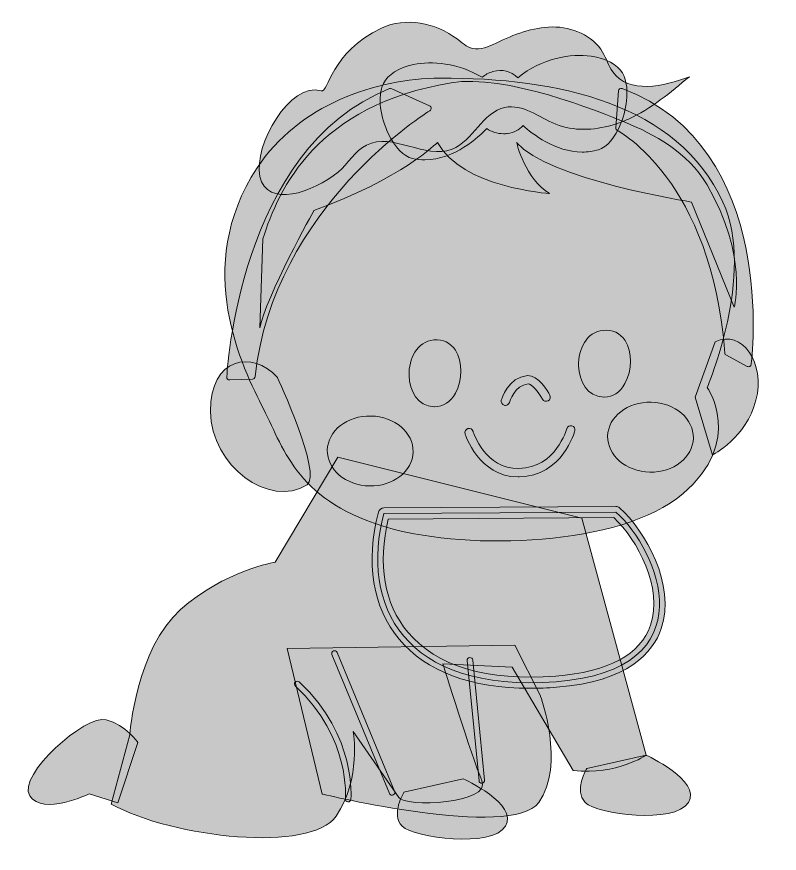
# Model space of a CAD drawing. Header units: inches. Extents: x 39 to 570, y -618 to -217.
# Drawn here: x 420.6 to 556.8, y -366.1 to -216.8 of the extents above; entities that cross this region are included whole.
import ezdxf

# ---------------------------------------------------------------- set-up
doc = ezdxf.new("R2010")
doc.units = ezdxf.units.IN
doc.header["$MEASUREMENT"] = 0
doc.layers.add('OBJECTS', color=7, linetype='Continuous')

# ---------------------------------------------------------------- blocks, each defined once
blk = doc.blocks.new('block 28')
at = {"layer": 'OBJECTS', "true_color": 0xf4e129}
h = blk.add_hatch(color=2, dxfattribs=at)
h.dxf.hatch_style = 2
edge = h.paths.add_edge_path()
edge.add_spline(control_points=[(512.29, -336.69), (501.73, -336.69), (493.7, -333.7), (488.91, -327.94), (484.16, -322.23), (482.85, -314.16), (485.22, -305.22), (485.34, -304.79), (485.73, -304.48), (486.18, -304.48), (486.18, -304.48), (527.6, -304.22), (527.6, -304.22), (527.6, -304.22), (527.6, -304.22), (527.61, -304.22), (527.85, -304.22), (528.09, -304.31), (528.27, -304.47), (532.83, -308.52), (538.34, -318.16), (535.7, -326.03), (534.27, -330.26), (529.88, -335.51), (517.01, -336.5), (515.39, -336.63), (513.81, -336.69), (512.29, -336.69)], knot_values=[0, 0, 0, 0, 1, 1, 1, 2, 2, 2, 3, 3, 3, 4, 4, 4, 5, 5, 5, 6, 6, 6, 7, 7, 7, 8, 8, 8, 9, 9, 9, 9], degree=3, periodic=1)
edge = h.paths.add_edge_path()
edge.add_spline(control_points=[(486.97, -306.47), (485.03, -314.47), (486.25, -321.62), (490.45, -326.66), (495.5, -332.73), (504.63, -335.45), (516.86, -334.51), (526.18, -333.79), (532.04, -330.64), (533.8, -325.39), (536.01, -318.83), (531.47, -310.18), (527.22, -306.22), (527.22, -306.22), (486.97, -306.47), (486.97, -306.47)], knot_values=[0, 0, 0, 0, 1, 1, 1, 2, 2, 2, 3, 3, 3, 4, 4, 4, 5, 5, 5, 5], degree=3, periodic=1)
at = {"layer": 'OBJECTS', "lineweight": 0}
for points, knots in [([(512.29, -336.69), (501.73, -336.69), (493.7, -333.7), (488.91, -327.94), (484.16, -322.23), (482.85, -314.16), (485.22, -305.22), (485.34, -304.79), (485.73, -304.48), (486.18, -304.48), (486.18, -304.48), (527.6, -304.22), (527.6, -304.22), (527.6, -304.22), (527.6, -304.22), (527.61, -304.22), (527.85, -304.22), (528.09, -304.31), (528.27, -304.47), (532.83, -308.52), (538.34, -318.16), (535.7, -326.03), (534.27, -330.26), (529.88, -335.51), (517.01, -336.5), (515.39, -336.63), (513.81, -336.69), (512.29, -336.69)], [0, 0, 0, 0, 1, 1, 1, 2, 2, 2, 3, 3, 3, 4, 4, 4, 5, 5, 5, 6, 6, 6, 7, 7, 7, 8, 8, 8, 9, 9, 9, 9]), ([(527.6, -305.22), (535.31, -312.05), (544.19, -333.41), (516.93, -335.51), (489.68, -337.6), (481.88, -321.7), (486.19, -305.48), (486.19, -305.48), (527.6, -305.22), (527.6, -305.22)], [0, 0, 0, 0, 1, 1, 1, 2, 2, 2, 3, 3, 3, 3]), ([(486.97, -306.47), (485.03, -314.47), (486.25, -321.62), (490.45, -326.66), (495.5, -332.73), (504.63, -335.45), (516.86, -334.51), (526.18, -333.79), (532.04, -330.64), (533.8, -325.39), (536.01, -318.83), (531.47, -310.18), (527.22, -306.22), (527.22, -306.22), (486.97, -306.47), (486.97, -306.47)], [0, 0, 0, 0, 1, 1, 1, 2, 2, 2, 3, 3, 3, 4, 4, 4, 5, 5, 5, 5])]:
    blk.add_open_spline(points, degree=3, knots=knots, dxfattribs=at)
blk = doc.blocks.new('block 27')
at = {"layer": 'OBJECTS', "true_color": 0xe6bbd3}
h = blk.add_hatch(color=254, dxfattribs=at)
h.dxf.hatch_style = 2
edge = h.paths.add_edge_path()
edge.add_spline(control_points=[(521.5, -306.31), (521.5, -306.31), (532.98, -348.62), (532.98, -348.62), (532.98, -348.62), (527.84, -352.24), (519.99, -351.34), (519.99, -351.34), (509.11, -332.9), (509.11, -332.9), (509.11, -332.9), (496.72, -332.3), (496.72, -332.3), (496.72, -332.3), (501.85, -348.92), (503.67, -353.15), (505.48, -357.38), (489.77, -357.98), (488.86, -356.17), (488.86, -356.17), (480.7, -344.39), (480.7, -344.39), (480.7, -344.39), (482.21, -352.85), (477.68, -359.49), (473.15, -366.14), (448.67, -363.42), (437.49, -357.38), (437.49, -357.38), (440.81, -344.99), (440.81, -344.99), (440.81, -344.99), (442.02, -329.58), (449.88, -322.63), (457.73, -315.68), (466.8, -314.17), (466.8, -314.17), (466.8, -314.17), (477.98, -295.43), (477.98, -295.43), (477.98, -295.43), (521.5, -306.31), (521.5, -306.31)], knot_values=[0, 0, 0, 0, 1, 1, 1, 2, 2, 2, 3, 3, 3, 4, 4, 4, 5, 5, 5, 6, 6, 6, 7, 7, 7, 8, 8, 8, 9, 9, 9, 10, 10, 10, 11, 11, 11, 12, 12, 12, 13, 13, 13, 14, 14, 14, 14], degree=3, periodic=1)
h = blk.add_hatch(color=254, dxfattribs=at)
h.dxf.hatch_style = 2
edge = h.paths.add_edge_path()
edge.add_spline(control_points=[(514.12, -338.04), (514.12, -338.04), (518.67, -350.43), (513.83, -357.08), (509, -363.73), (475.17, -355.57), (475.17, -355.57), (475.17, -355.57), (468.92, -329.58), (468.92, -329.58), (468.92, -329.58), (509.57, -328.97), (509.57, -328.97), (509.57, -328.97), (514.12, -338.04), (514.12, -338.04)], knot_values=[0, 0, 0, 0, 1, 1, 1, 2, 2, 2, 3, 3, 3, 4, 4, 4, 5, 5, 5, 5], degree=3, periodic=1)
at = {"layer": 'OBJECTS', "true_color": 0xd78aa8}
h = blk.add_hatch(color=223, dxfattribs=at)
h.dxf.hatch_style = 2
edge = h.paths.add_edge_path()
edge.add_spline(control_points=[(487.65, -355.76), (487.46, -355.76), (487.27, -355.65), (487.19, -355.46), (487.19, -355.46), (476.92, -330.68), (476.92, -330.68), (476.81, -330.42), (476.93, -330.13), (477.19, -330.02), (477.44, -329.92), (477.73, -330.04), (477.84, -330.29), (477.84, -330.29), (488.11, -355.07), (488.11, -355.07), (488.22, -355.33), (488.1, -355.62), (487.84, -355.73), (487.78, -355.75), (487.72, -355.76), (487.65, -355.76)], knot_values=[0, 0, 0, 0, 1, 1, 1, 2, 2, 2, 3, 3, 3, 4, 4, 4, 5, 5, 5, 6, 6, 6, 7, 7, 7, 7], degree=3, periodic=1)
h = blk.add_hatch(color=223, dxfattribs=at)
h.dxf.hatch_style = 2
edge = h.paths.add_edge_path()
edge.add_spline(control_points=[(503.67, -353.65), (503.41, -353.65), (503.2, -353.46), (503.17, -353.2), (503.17, -353.2), (501.05, -331.74), (501.05, -331.74), (501.03, -331.47), (501.23, -331.22), (501.5, -331.2), (501.78, -331.18), (502.02, -331.37), (502.05, -331.64), (502.05, -331.64), (504.17, -353.1), (504.17, -353.1), (504.19, -353.37), (503.99, -353.62), (503.72, -353.65), (503.7, -353.65), (503.68, -353.65), (503.67, -353.65)], knot_values=[0, 0, 0, 0, 1, 1, 1, 2, 2, 2, 3, 3, 3, 4, 4, 4, 5, 5, 5, 6, 6, 6, 7, 7, 7, 7], degree=3, periodic=1)
h = blk.add_hatch(color=223, dxfattribs=at)
h.dxf.hatch_style = 2
edge = h.paths.add_edge_path()
edge.add_spline(control_points=[(479.79, -356.97), (479.78, -356.97), (479.76, -356.97), (479.74, -356.97), (479.46, -356.94), (479.27, -356.69), (479.3, -356.42), (479.31, -356.31), (480.34, -345.66), (470.39, -336.29), (470.18, -336.1), (470.17, -335.78), (470.36, -335.58), (470.55, -335.38), (470.87, -335.37), (471.07, -335.56), (481.41, -345.29), (480.3, -356.42), (480.29, -356.53), (480.26, -356.78), (480.05, -356.97), (479.79, -356.97)], knot_values=[0, 0, 0, 0, 1, 1, 1, 2, 2, 2, 3, 3, 3, 4, 4, 4, 5, 5, 5, 6, 6, 6, 7, 7, 7, 7], degree=3, periodic=1)
at = {"layer": 'OBJECTS', "true_color": 0xedccb1}
h = blk.add_hatch(color=254, dxfattribs=at)
h.dxf.hatch_style = 2
edge = h.paths.add_edge_path()
edge.add_spline(control_points=[(438.67, -357.15), (438.67, -357.15), (433.57, -355.52), (433.57, -355.52), (433.57, -355.52), (425.31, -359.56), (422.98, -355.88), (420.65, -352.2), (432.99, -341.3), (436.59, -342.29), (440.2, -343.28), (442.24, -346.35), (442.24, -346.35), (442.24, -346.35), (438.67, -357.15), (438.67, -357.15)], knot_values=[0, 0, 0, 0, 1, 1, 1, 2, 2, 2, 3, 3, 3, 4, 4, 4, 5, 5, 5, 5], degree=3, periodic=1)
h = blk.add_hatch(color=254, dxfattribs=at)
h.dxf.hatch_style = 2
edge = h.paths.add_edge_path()
edge.add_spline(control_points=[(532.98, -348.62), (532.98, -348.62), (542.95, -353.15), (540.54, -357.08), (538.12, -361.01), (524.22, -359.19), (522.1, -357.08), (519.99, -354.96), (522.4, -351.03), (522.4, -351.03), (522.4, -351.03), (532.98, -348.62), (532.98, -348.62)], knot_values=[0, 0, 0, 0, 1, 1, 1, 2, 2, 2, 3, 3, 3, 4, 4, 4, 4], degree=3, periodic=1)
h = blk.add_hatch(color=254, dxfattribs=at)
h.dxf.hatch_style = 2
edge = h.paths.add_edge_path()
edge.add_spline(control_points=[(500.34, -352.85), (500.34, -352.85), (510.32, -357.38), (507.9, -361.31), (505.48, -365.24), (491.58, -363.42), (489.46, -361.31), (487.35, -359.19), (489.77, -355.26), (489.77, -355.26), (489.77, -355.26), (500.34, -352.85), (500.34, -352.85)], knot_values=[0, 0, 0, 0, 1, 1, 1, 2, 2, 2, 3, 3, 3, 4, 4, 4, 4], degree=3, periodic=1)
at = {"layer": 'OBJECTS', "lineweight": 0}
for points, knots in [([(521.5, -306.31), (521.5, -306.31), (532.98, -348.62), (532.98, -348.62), (532.98, -348.62), (527.84, -352.24), (519.99, -351.34), (519.99, -351.34), (509.11, -332.9), (509.11, -332.9), (509.11, -332.9), (496.72, -332.3), (496.72, -332.3), (496.72, -332.3), (501.85, -348.92), (503.67, -353.15), (505.48, -357.38), (489.77, -357.98), (488.86, -356.17), (488.86, -356.17), (480.7, -344.39), (480.7, -344.39), (480.7, -344.39), (482.21, -352.85), (477.68, -359.49), (473.15, -366.14), (448.67, -363.42), (437.49, -357.38), (437.49, -357.38), (440.81, -344.99), (440.81, -344.99), (440.81, -344.99), (442.02, -329.58), (449.88, -322.63), (457.73, -315.68), (466.8, -314.17), (466.8, -314.17), (466.8, -314.17), (477.98, -295.43), (477.98, -295.43), (477.98, -295.43), (521.5, -306.31), (521.5, -306.31)], [0, 0, 0, 0, 1, 1, 1, 2, 2, 2, 3, 3, 3, 4, 4, 4, 5, 5, 5, 6, 6, 6, 7, 7, 7, 8, 8, 8, 9, 9, 9, 10, 10, 10, 11, 11, 11, 12, 12, 12, 13, 13, 13, 14, 14, 14, 14]), ([(514.12, -338.04), (514.12, -338.04), (518.67, -350.43), (513.83, -357.08), (509, -363.73), (475.17, -355.57), (475.17, -355.57), (475.17, -355.57), (468.92, -329.58), (468.92, -329.58), (468.92, -329.58), (509.57, -328.97), (509.57, -328.97), (509.57, -328.97), (514.12, -338.04), (514.12, -338.04)], [0, 0, 0, 0, 1, 1, 1, 2, 2, 2, 3, 3, 3, 4, 4, 4, 5, 5, 5, 5]), ([(487.65, -355.76), (487.46, -355.76), (487.27, -355.65), (487.19, -355.46), (487.19, -355.46), (476.92, -330.68), (476.92, -330.68), (476.81, -330.42), (476.93, -330.13), (477.19, -330.02), (477.44, -329.92), (477.73, -330.04), (477.84, -330.29), (477.84, -330.29), (488.11, -355.07), (488.11, -355.07), (488.22, -355.33), (488.1, -355.62), (487.84, -355.73), (487.78, -355.75), (487.72, -355.76), (487.65, -355.76)], [0, 0, 0, 0, 1, 1, 1, 2, 2, 2, 3, 3, 3, 4, 4, 4, 5, 5, 5, 6, 6, 6, 7, 7, 7, 7]), ([(503.67, -353.65), (503.41, -353.65), (503.2, -353.46), (503.17, -353.2), (503.17, -353.2), (501.05, -331.74), (501.05, -331.74), (501.03, -331.47), (501.23, -331.22), (501.5, -331.2), (501.78, -331.18), (502.02, -331.37), (502.05, -331.64), (502.05, -331.64), (504.17, -353.1), (504.17, -353.1), (504.19, -353.37), (503.99, -353.62), (503.72, -353.65), (503.7, -353.65), (503.68, -353.65), (503.67, -353.65)], [0, 0, 0, 0, 1, 1, 1, 2, 2, 2, 3, 3, 3, 4, 4, 4, 5, 5, 5, 6, 6, 6, 7, 7, 7, 7]), ([(479.79, -356.97), (479.78, -356.97), (479.76, -356.97), (479.74, -356.97), (479.46, -356.94), (479.27, -356.69), (479.3, -356.42), (479.31, -356.31), (480.34, -345.66), (470.39, -336.29), (470.18, -336.1), (470.17, -335.78), (470.36, -335.58), (470.55, -335.38), (470.87, -335.37), (471.07, -335.56), (481.41, -345.29), (480.3, -356.42), (480.29, -356.53), (480.26, -356.78), (480.05, -356.97), (479.79, -356.97)], [0, 0, 0, 0, 1, 1, 1, 2, 2, 2, 3, 3, 3, 4, 4, 4, 5, 5, 5, 6, 6, 6, 7, 7, 7, 7]), ([(438.67, -357.15), (438.67, -357.15), (433.57, -355.52), (433.57, -355.52), (433.57, -355.52), (425.31, -359.56), (422.98, -355.88), (420.65, -352.2), (432.99, -341.3), (436.59, -342.29), (440.2, -343.28), (442.24, -346.35), (442.24, -346.35), (442.24, -346.35), (438.67, -357.15), (438.67, -357.15)], [0, 0, 0, 0, 1, 1, 1, 2, 2, 2, 3, 3, 3, 4, 4, 4, 5, 5, 5, 5]), ([(532.98, -348.62), (532.98, -348.62), (542.95, -353.15), (540.54, -357.08), (538.12, -361.01), (524.22, -359.19), (522.1, -357.08), (519.99, -354.96), (522.4, -351.03), (522.4, -351.03), (522.4, -351.03), (532.98, -348.62), (532.98, -348.62)], [0, 0, 0, 0, 1, 1, 1, 2, 2, 2, 3, 3, 3, 4, 4, 4, 4]), ([(500.34, -352.85), (500.34, -352.85), (510.32, -357.38), (507.9, -361.31), (505.48, -365.24), (491.58, -363.42), (489.46, -361.31), (487.35, -359.19), (489.77, -355.26), (489.77, -355.26), (489.77, -355.26), (500.34, -352.85), (500.34, -352.85)], [0, 0, 0, 0, 1, 1, 1, 2, 2, 2, 3, 3, 3, 4, 4, 4, 4])]:
    blk.add_open_spline(points, degree=3, knots=knots, dxfattribs=at)
at = {"layer": 'OBJECTS'}
blk.add_blockref('block 28', (0, 0), dxfattribs=at)
blk = doc.blocks.new('block 32')
at = {"layer": 'OBJECTS', "true_color": 0x82622c}
h = blk.add_hatch(color=37, dxfattribs=at)
h.dxf.hatch_style = 2
edge = h.paths.add_edge_path()
edge.add_spline(control_points=[(529.24, -274.61), (528.36, -273.26), (527.02, -272.63), (525.35, -272.78), (522.34, -273.04), (520.86, -276.16), (520.95, -279.11), (521.04, -281.85), (522.46, -284.64), (525.42, -284.71), (525.45, -284.71), (525.49, -284.71), (525.52, -284.71), (527.03, -284.71), (528.34, -283.86), (529.21, -282.29), (530.51, -279.97), (530.52, -276.6), (529.24, -274.61)], knot_values=[0, 0, 0, 0, 1, 1, 1, 2, 2, 2, 3, 3, 3, 4, 4, 4, 5, 5, 5, 6, 6, 6, 6], degree=3, periodic=1)
h = blk.add_hatch(color=37, dxfattribs=at)
h.dxf.hatch_style = 2
edge = h.paths.add_edge_path()
edge.add_spline(control_points=[(495.09, -274.5), (492.07, -274.76), (490.59, -277.89), (490.69, -280.83), (490.78, -283.57), (492.19, -286.36), (495.16, -286.43), (495.19, -286.43), (495.22, -286.43), (495.25, -286.43), (496.76, -286.43), (498.08, -285.58), (498.95, -284.02), (500.25, -281.7), (500.25, -278.32), (498.97, -276.34), (498.09, -274.99), (496.75, -274.35), (495.09, -274.5)], knot_values=[0, 0, 0, 0, 1, 1, 1, 2, 2, 2, 3, 3, 3, 4, 4, 4, 5, 5, 5, 6, 6, 6, 6], degree=3, periodic=1)
at = {"layer": 'OBJECTS', "lineweight": 0}
for points in [[(529.24, -274.61), (528.36, -273.26), (527.02, -272.63), (525.35, -272.78), (522.34, -273.04), (520.86, -276.16), (520.95, -279.11), (521.04, -281.85), (522.46, -284.64), (525.42, -284.71), (525.45, -284.71), (525.49, -284.71), (525.52, -284.71), (527.03, -284.71), (528.34, -283.86), (529.21, -282.29), (530.51, -279.97), (530.52, -276.6), (529.24, -274.61)], [(495.09, -274.5), (492.07, -274.76), (490.59, -277.89), (490.69, -280.83), (490.78, -283.57), (492.19, -286.36), (495.16, -286.43), (495.19, -286.43), (495.22, -286.43), (495.25, -286.43), (496.76, -286.43), (498.08, -285.58), (498.95, -284.02), (500.25, -281.7), (500.25, -278.32), (498.97, -276.34), (498.09, -274.99), (496.75, -274.35), (495.09, -274.5)]]:
    blk.add_open_spline(points, degree=3, knots=[0, 0, 0, 0, 1, 1, 1, 2, 2, 2, 3, 3, 3, 4, 4, 4, 5, 5, 5, 6, 6, 6, 6], dxfattribs=at)
blk = doc.blocks.new('block 31')
at = {"layer": 'OBJECTS', "true_color": 0xedccb1}
h = blk.add_hatch(color=254, dxfattribs=at)
h.dxf.hatch_style = 2
edge = h.paths.add_edge_path()
edge.add_spline(control_points=[(496.2, -227.74), (517.39, -227.69), (538.64, -232.33), (546.7, -249.87), (552.62, -262.75), (543.9, -282.97), (543.9, -282.97), (543.9, -282.97), (550.63, -292.54), (539.53, -301.99), (528.44, -311.45), (501.17, -312), (487.4, -308.15), (470.88, -303.53), (468.49, -294.33), (464.73, -286.89), (460.97, -279.44), (451.88, -261.53), (463.55, -243.79), (470.92, -232.57), (484.72, -227.77), (496.2, -227.74)], knot_values=[0, 0, 0, 0, 1, 1, 1, 2, 2, 2, 3, 3, 3, 4, 4, 4, 5, 5, 5, 6, 6, 6, 7, 7, 7, 7], degree=3, periodic=1)
h = blk.add_hatch(color=254, dxfattribs=at)
h.dxf.hatch_style = 2
edge = h.paths.add_edge_path()
edge.add_spline(control_points=[(467.17, -281.18), (462.74, -276.24), (455.16, -277.58), (455.24, -287.25), (455.32, -296.93), (465.73, -304.62), (472.47, -300.35), (475.23, -298.6), (467.17, -281.18), (467.17, -281.18)], knot_values=[0, 0, 0, 0, 1, 1, 1, 2, 2, 2, 3, 3, 3, 3], degree=3, periodic=1)
at = {"layer": 'OBJECTS', "true_color": 0xc88662}
h = blk.add_hatch(color=23, dxfattribs=at)
h.dxf.hatch_style = 2
edge = h.paths.add_edge_path()
edge.add_spline(control_points=[(507.87, -286.19), (507.81, -286.19), (507.74, -286.18), (507.67, -286.16), (507.28, -286.05), (507.04, -285.64), (507.15, -285.24), (507.2, -285.08), (508.32, -281.13), (511.83, -280.86), (513.74, -280.71), (515.48, -283.74), (515.81, -284.35), (516, -284.71), (515.86, -285.17), (515.5, -285.36), (515.13, -285.56), (514.68, -285.42), (514.48, -285.06), (513.78, -283.74), (512.53, -282.34), (511.95, -282.35), (509.49, -282.54), (508.61, -285.61), (508.6, -285.64), (508.5, -285.97), (508.2, -286.19), (507.87, -286.19)], knot_values=[0, 0, 0, 0, 1, 1, 1, 2, 2, 2, 3, 3, 3, 4, 4, 4, 5, 5, 5, 6, 6, 6, 7, 7, 7, 8, 8, 8, 9, 9, 9, 9], degree=3, periodic=1)
h = blk.add_hatch(color=23, dxfattribs=at)
h.dxf.hatch_style = 2
edge = h.paths.add_edge_path()
edge.add_spline(control_points=[(510.13, -298.94), (503.12, -298.94), (500.7, -291.33), (500.68, -291.26), (500.56, -290.86), (500.78, -290.44), (501.18, -290.32), (501.57, -290.2), (501.99, -290.42), (502.11, -290.82), (502.2, -291.09), (504.25, -297.58), (510.29, -297.44), (516.9, -297.32), (518.8, -290.42), (518.82, -290.35), (518.93, -289.96), (519.34, -289.71), (519.74, -289.82), (520.14, -289.93), (520.38, -290.34), (520.27, -290.74), (520.25, -290.82), (518.05, -298.8), (510.32, -298.94), (510.25, -298.94), (510.19, -298.94), (510.13, -298.94)], knot_values=[0, 0, 0, 0, 1, 1, 1, 2, 2, 2, 3, 3, 3, 4, 4, 4, 5, 5, 5, 6, 6, 6, 7, 7, 7, 8, 8, 8, 9, 9, 9, 9], degree=3, periodic=1)
at = {"layer": 'OBJECTS', "lineweight": 0}
for points, knots in [([(496.2, -227.74), (517.39, -227.69), (538.64, -232.33), (546.7, -249.87), (552.62, -262.75), (543.9, -282.97), (543.9, -282.97), (543.9, -282.97), (550.63, -292.54), (539.53, -301.99), (528.44, -311.45), (501.17, -312), (487.4, -308.15), (470.88, -303.53), (468.49, -294.33), (464.73, -286.89), (460.97, -279.44), (451.88, -261.53), (463.55, -243.79), (470.92, -232.57), (484.72, -227.77), (496.2, -227.74)], [0, 0, 0, 0, 1, 1, 1, 2, 2, 2, 3, 3, 3, 4, 4, 4, 5, 5, 5, 6, 6, 6, 7, 7, 7, 7]), ([(467.17, -281.18), (462.74, -276.24), (455.16, -277.58), (455.24, -287.25), (455.32, -296.93), (465.73, -304.62), (472.47, -300.35), (475.23, -298.6), (467.17, -281.18), (467.17, -281.18)], [0, 0, 0, 0, 1, 1, 1, 2, 2, 2, 3, 3, 3, 3]), ([(507.87, -286.19), (507.81, -286.19), (507.74, -286.18), (507.67, -286.16), (507.28, -286.05), (507.04, -285.64), (507.15, -285.24), (507.2, -285.08), (508.32, -281.13), (511.83, -280.86), (513.74, -280.71), (515.48, -283.74), (515.81, -284.35), (516, -284.71), (515.86, -285.17), (515.5, -285.36), (515.13, -285.56), (514.68, -285.42), (514.48, -285.06), (513.78, -283.74), (512.53, -282.34), (511.95, -282.35), (509.49, -282.54), (508.61, -285.61), (508.6, -285.64), (508.5, -285.97), (508.2, -286.19), (507.87, -286.19)], [0, 0, 0, 0, 1, 1, 1, 2, 2, 2, 3, 3, 3, 4, 4, 4, 5, 5, 5, 6, 6, 6, 7, 7, 7, 8, 8, 8, 9, 9, 9, 9]), ([(510.13, -298.94), (503.12, -298.94), (500.7, -291.33), (500.68, -291.26), (500.56, -290.86), (500.78, -290.44), (501.18, -290.32), (501.57, -290.2), (501.99, -290.42), (502.11, -290.82), (502.2, -291.09), (504.25, -297.58), (510.29, -297.44), (516.9, -297.32), (518.8, -290.42), (518.82, -290.35), (518.93, -289.96), (519.34, -289.71), (519.74, -289.82), (520.14, -289.93), (520.38, -290.34), (520.27, -290.74), (520.25, -290.82), (518.05, -298.8), (510.32, -298.94), (510.25, -298.94), (510.19, -298.94), (510.13, -298.94)], [0, 0, 0, 0, 1, 1, 1, 2, 2, 2, 3, 3, 3, 4, 4, 4, 5, 5, 5, 6, 6, 6, 7, 7, 7, 8, 8, 8, 9, 9, 9, 9])]:
    blk.add_open_spline(points, degree=3, knots=knots, dxfattribs=at)
at = {"layer": 'OBJECTS'}
blk.add_blockref('block 32', (0, 0), dxfattribs=at)
blk = doc.blocks.new('block 30')
at = {"layer": 'OBJECTS', "true_color": 0xd88886}
h = blk.add_hatch(color=23, dxfattribs=at)
h.dxf.hatch_style = 2
edge = h.paths.add_edge_path()
edge.add_spline(control_points=[(541.43, -292.02), (541.35, -295.47), (537.86, -298.19), (533.64, -298.09), (529.41, -297.99), (526.05, -295.12), (526.13, -291.67), (526.21, -288.22), (529.7, -285.51), (533.92, -285.6), (538.15, -285.7), (541.51, -288.58), (541.43, -292.02)], knot_values=[0, 0, 0, 0, 1, 1, 1, 2, 2, 2, 3, 3, 3, 4, 4, 4, 4], degree=3, periodic=1)
h = blk.add_hatch(color=23, dxfattribs=at)
h.dxf.hatch_style = 2
edge = h.paths.add_edge_path()
edge.add_spline(control_points=[(491.4, -294.5), (491.32, -297.95), (487.83, -300.67), (483.6, -300.57), (479.38, -300.47), (476.01, -297.6), (476.09, -294.15), (476.17, -290.7), (479.66, -287.98), (483.89, -288.08), (488.12, -288.18), (491.48, -291.05), (491.4, -294.5)], knot_values=[0, 0, 0, 0, 1, 1, 1, 2, 2, 2, 3, 3, 3, 4, 4, 4, 4], degree=3, periodic=1)
at = {"layer": 'OBJECTS', "lineweight": 0}
for points in [[(541.43, -292.02), (541.35, -295.47), (537.86, -298.19), (533.64, -298.09), (529.41, -297.99), (526.05, -295.12), (526.13, -291.67), (526.21, -288.22), (529.7, -285.51), (533.92, -285.6), (538.15, -285.7), (541.51, -288.58), (541.43, -292.02)], [(491.4, -294.5), (491.32, -297.95), (487.83, -300.67), (483.6, -300.57), (479.38, -300.47), (476.01, -297.6), (476.09, -294.15), (476.17, -290.7), (479.66, -287.98), (483.89, -288.08), (488.12, -288.18), (491.48, -291.05), (491.4, -294.5)]]:
    blk.add_open_spline(points, degree=3, knots=[0, 0, 0, 0, 1, 1, 1, 2, 2, 2, 3, 3, 3, 4, 4, 4, 4], dxfattribs=at)
at = {"layer": 'OBJECTS'}
blk.add_blockref('block 31', (0, 0), dxfattribs=at)
blk = doc.blocks.new('block 33')
at = {"layer": 'OBJECTS', "true_color": 0xd78aa8}
h = blk.add_hatch(color=223, dxfattribs=at)
h.dxf.hatch_style = 2
edge = h.paths.add_edge_path()
edge.add_spline(control_points=[(528.76, -226.82), (527.87, -225.3), (525.84, -224.21), (523.17, -223.83), (519.62, -223.33), (514.46, -224.13), (510.08, -227.67), (508.85, -226.52), (507.3, -226.12), (505.66, -226.57), (504.88, -226.79), (504.24, -227.15), (503.72, -227.6), (499.4, -225), (494.73, -224.66), (491.49, -225.34), (488.85, -225.89), (486.89, -227.11), (486.11, -228.69), (484.91, -231.1), (485.67, -234.91), (486.96, -237.61), (488.15, -240.11), (489.73, -241.74), (491.29, -242.09), (492.04, -242.25), (492.78, -242.33), (493.5, -242.33), (498.8, -242.33), (503.14, -238.25), (504.56, -236.75), (505.38, -237.32), (506.38, -237.68), (507.56, -237.68), (507.79, -237.68), (508.02, -237.66), (508.26, -237.64), (509.41, -237.51), (510.36, -237.02), (511.04, -236.23), (512.63, -237.67), (516.77, -240.95), (521.6, -240.95), (522.54, -240.95), (523.5, -240.82), (524.48, -240.54), (526.01, -240.09), (527.48, -238.35), (528.5, -235.79), (529.61, -233), (530.12, -229.15), (528.76, -226.82)], knot_values=[0, 0, 0, 0, 1, 1, 1, 2, 2, 2, 3, 3, 3, 4, 4, 4, 5, 5, 5, 6, 6, 6, 7, 7, 7, 8, 8, 8, 9, 9, 9, 10, 10, 10, 11, 11, 11, 12, 12, 12, 13, 13, 13, 14, 14, 14, 15, 15, 15, 16, 16, 16, 17, 17, 17, 17], degree=3, periodic=1)
h = blk.add_hatch(color=223, dxfattribs=at)
h.dxf.hatch_style = 2
edge = h.paths.add_edge_path()
edge.add_spline(control_points=[(494.34, -232.68), (494.34, -232.68), (487.58, -229.64), (487.58, -229.64), (487.46, -229.59), (487.32, -229.58), (487.19, -229.63), (460.17, -240.39), (458.16, -280.71), (458.15, -281.12), (458.14, -281.26), (458.19, -281.39), (458.29, -281.49), (458.38, -281.59), (458.51, -281.64), (458.65, -281.64), (458.65, -281.64), (458.66, -281.64), (458.66, -281.64), (458.66, -281.64), (462.71, -281.5), (462.71, -281.5), (462.96, -281.49), (463.16, -281.3), (463.19, -281.05), (466.51, -250.71), (494.12, -233.73), (494.4, -233.57), (494.55, -233.47), (494.65, -233.29), (494.64, -233.11), (494.63, -232.92), (494.51, -232.76), (494.34, -232.68)], knot_values=[0, 0, 0, 0, 1, 1, 1, 2, 2, 2, 3, 3, 3, 4, 4, 4, 5, 5, 5, 6, 6, 6, 7, 7, 7, 8, 8, 8, 9, 9, 9, 10, 10, 10, 11, 11, 11, 11], degree=3, periodic=1)
h = blk.add_hatch(color=223, dxfattribs=at)
h.dxf.hatch_style = 2
edge = h.paths.add_edge_path()
edge.add_spline(control_points=[(528.72, -229.61), (528.57, -229.55), (528.4, -229.57), (528.27, -229.66), (528.14, -229.74), (528.05, -229.89), (528.04, -230.04), (528.04, -230.04), (527.61, -236.64), (527.61, -236.64), (527.59, -236.84), (527.7, -237.03), (527.88, -237.12), (528.05, -237.21), (544.73, -246.03), (547.05, -276.83), (547.07, -277), (547.16, -277.15), (547.32, -277.23), (547.32, -277.23), (551.03, -279.21), (551.03, -279.21), (551.1, -279.25), (551.18, -279.27), (551.26, -279.27), (551.34, -279.27), (551.42, -279.25), (551.49, -279.22), (551.64, -279.14), (551.74, -279), (551.76, -278.84), (551.81, -278.45), (556.77, -239.98), (528.72, -229.61)], knot_values=[0, 0, 0, 0, 1, 1, 1, 2, 2, 2, 3, 3, 3, 4, 4, 4, 5, 5, 5, 6, 6, 6, 7, 7, 7, 8, 8, 8, 9, 9, 9, 10, 10, 10, 11, 11, 11, 11], degree=3, periodic=1)
at = {"layer": 'OBJECTS', "lineweight": 0}
for points, knots in [([(528.76, -226.82), (527.87, -225.3), (525.84, -224.21), (523.17, -223.83), (519.62, -223.33), (514.46, -224.13), (510.08, -227.67), (508.85, -226.52), (507.3, -226.12), (505.66, -226.57), (504.88, -226.79), (504.24, -227.15), (503.72, -227.6), (499.4, -225), (494.73, -224.66), (491.49, -225.34), (488.85, -225.89), (486.89, -227.11), (486.11, -228.69), (484.91, -231.1), (485.67, -234.91), (486.96, -237.61), (488.15, -240.11), (489.73, -241.74), (491.29, -242.09), (492.04, -242.25), (492.78, -242.33), (493.5, -242.33), (498.8, -242.33), (503.14, -238.25), (504.56, -236.75), (505.38, -237.32), (506.38, -237.68), (507.56, -237.68), (507.79, -237.68), (508.02, -237.66), (508.26, -237.64), (509.41, -237.51), (510.36, -237.02), (511.04, -236.23), (512.63, -237.67), (516.77, -240.95), (521.6, -240.95), (522.54, -240.95), (523.5, -240.82), (524.48, -240.54), (526.01, -240.09), (527.48, -238.35), (528.5, -235.79), (529.61, -233), (530.12, -229.15), (528.76, -226.82)], [0, 0, 0, 0, 1, 1, 1, 2, 2, 2, 3, 3, 3, 4, 4, 4, 5, 5, 5, 6, 6, 6, 7, 7, 7, 8, 8, 8, 9, 9, 9, 10, 10, 10, 11, 11, 11, 12, 12, 12, 13, 13, 13, 14, 14, 14, 15, 15, 15, 16, 16, 16, 17, 17, 17, 17]), ([(494.34, -232.68), (494.34, -232.68), (487.58, -229.64), (487.58, -229.64), (487.46, -229.59), (487.32, -229.58), (487.19, -229.63), (460.17, -240.39), (458.16, -280.71), (458.15, -281.12), (458.14, -281.26), (458.19, -281.39), (458.29, -281.49), (458.38, -281.59), (458.51, -281.64), (458.65, -281.64), (458.65, -281.64), (458.66, -281.64), (458.66, -281.64), (458.66, -281.64), (462.71, -281.5), (462.71, -281.5), (462.96, -281.49), (463.16, -281.3), (463.19, -281.05), (466.51, -250.71), (494.12, -233.73), (494.4, -233.57), (494.55, -233.47), (494.65, -233.29), (494.64, -233.11), (494.63, -232.92), (494.51, -232.76), (494.34, -232.68)], [0, 0, 0, 0, 1, 1, 1, 2, 2, 2, 3, 3, 3, 4, 4, 4, 5, 5, 5, 6, 6, 6, 7, 7, 7, 8, 8, 8, 9, 9, 9, 10, 10, 10, 11, 11, 11, 11]), ([(528.72, -229.61), (528.57, -229.55), (528.4, -229.57), (528.27, -229.66), (528.14, -229.74), (528.05, -229.89), (528.04, -230.04), (528.04, -230.04), (527.61, -236.64), (527.61, -236.64), (527.59, -236.84), (527.7, -237.03), (527.88, -237.12), (528.05, -237.21), (544.73, -246.03), (547.05, -276.83), (547.07, -277), (547.16, -277.15), (547.32, -277.23), (547.32, -277.23), (551.03, -279.21), (551.03, -279.21), (551.1, -279.25), (551.18, -279.27), (551.26, -279.27), (551.34, -279.27), (551.42, -279.25), (551.49, -279.22), (551.64, -279.14), (551.74, -279), (551.76, -278.84), (551.81, -278.45), (556.77, -239.98), (528.72, -229.61)], [0, 0, 0, 0, 1, 1, 1, 2, 2, 2, 3, 3, 3, 4, 4, 4, 5, 5, 5, 6, 6, 6, 7, 7, 7, 8, 8, 8, 9, 9, 9, 10, 10, 10, 11, 11, 11, 11])]:
    blk.add_open_spline(points, degree=3, knots=knots, dxfattribs=at)
blk = doc.blocks.new('block 29')
at = {"layer": 'OBJECTS', "true_color": 0xac803c}
h = blk.add_hatch(color=45, dxfattribs=at)
h.dxf.hatch_style = 2
edge = h.paths.add_edge_path()
edge.add_spline(control_points=[(526.93, -236.14), (523.62, -237.11), (520.07, -237.23), (516.89, -235.97), (513.86, -234.76), (510.96, -232.31), (507.77, -232.99), (503.8, -233.83), (502.15, -238.95), (498.37, -240.43), (493.52, -242.33), (487.76, -237.36), (483.1, -239.69), (481, -240.74), (479.82, -243.01), (478.01, -244.52), (473.58, -248.23), (465.23, -250.96), (464.05, -245.31), (462.87, -239.66), (469.44, -228.39), (474.98, -230.02), (476.34, -230.42), (476.57, -223.17), (485.75, -218.82), (490.04, -216.79), (495.47, -217.88), (499.25, -220.75), (500.12, -221.41), (500.95, -222.19), (502.01, -222.45), (503.43, -222.79), (504.88, -222.11), (506.2, -221.49), (509.37, -219.98), (512.74, -218.65), (516.25, -218.62), (519.76, -218.59), (523.46, -220.09), (525.24, -223.12), (525.9, -224.25), (526.27, -225.54), (527.03, -226.61), (529.92, -230.62), (536.12, -229.27), (540.74, -227.49), (537.33, -230.34), (533.87, -233.22), (529.83, -235.06), (528.89, -235.49), (527.92, -235.85), (526.93, -236.14)], knot_values=[0, 0, 0, 0, 1, 1, 1, 2, 2, 2, 3, 3, 3, 4, 4, 4, 5, 5, 5, 6, 6, 6, 7, 7, 7, 8, 8, 8, 9, 9, 9, 10, 10, 10, 11, 11, 11, 12, 12, 12, 13, 13, 13, 14, 14, 14, 15, 15, 15, 16, 16, 16, 17, 17, 17, 17], degree=3, periodic=1)
h = blk.add_hatch(color=45, dxfattribs=at)
h.dxf.hatch_style = 2
edge = h.paths.add_edge_path()
edge.add_spline(control_points=[(464.56, -256.46), (467.48, -247.34), (474.19, -232.63), (498.19, -228.58), (507.8, -226.95), (524.49, -233.65), (529.36, -235.67), (534.23, -237.7), (540.45, -240.95), (543.88, -246.83), (551.26, -259.5), (548.73, -268.63), (548.73, -268.63), (548.73, -268.63), (541.12, -249.87), (541.12, -249.87), (541.12, -249.87), (515.23, -245.81), (509.88, -239.22), (509.88, -239.22), (511.39, -245.81), (515.77, -248.35), (515.77, -248.35), (500.05, -247.34), (495.75, -239.22), (495.75, -239.22), (489.25, -245.81), (473.69, -251.39), (473.69, -251.39), (465.06, -266.94), (464.04, -272.35), (464.04, -272.35), (464.56, -256.46), (464.56, -256.46)], knot_values=[0, 0, 0, 0, 1, 1, 1, 2, 2, 2, 3, 3, 3, 4, 4, 4, 5, 5, 5, 6, 6, 6, 7, 7, 7, 8, 8, 8, 9, 9, 9, 10, 10, 10, 11, 11, 11, 11], degree=3, periodic=1)
at = {"layer": 'OBJECTS', "true_color": 0xedccb1}
h = blk.add_hatch(color=254, dxfattribs=at)
h.dxf.hatch_style = 2
edge = h.paths.add_edge_path()
edge.add_spline(control_points=[(545.3, -274.82), (550.19, -272.51), (554.28, -278.65), (552.61, -285.26), (550.95, -291.87), (544.83, -295.06), (544.83, -295.06), (544.83, -295.06), (541.75, -284.71), (541.75, -284.71), (541.75, -284.71), (545.3, -274.82), (545.3, -274.82)], knot_values=[0, 0, 0, 0, 1, 1, 1, 2, 2, 2, 3, 3, 3, 4, 4, 4, 4], degree=3, periodic=1)
at = {"layer": 'OBJECTS', "lineweight": 0}
blk.add_lwpolyline([(465.74, -269.31), (465.74, -269.31)], dxfattribs=at)
for points, knots in [([(526.93, -236.14), (523.62, -237.11), (520.07, -237.23), (516.89, -235.97), (513.86, -234.76), (510.96, -232.31), (507.77, -232.99), (503.8, -233.83), (502.15, -238.95), (498.37, -240.43), (493.52, -242.33), (487.76, -237.36), (483.1, -239.69), (481, -240.74), (479.82, -243.01), (478.01, -244.52), (473.58, -248.23), (465.23, -250.96), (464.05, -245.31), (462.87, -239.66), (469.44, -228.39), (474.98, -230.02), (476.34, -230.42), (476.57, -223.17), (485.75, -218.82), (490.04, -216.79), (495.47, -217.88), (499.25, -220.75), (500.12, -221.41), (500.95, -222.19), (502.01, -222.45), (503.43, -222.79), (504.88, -222.11), (506.2, -221.49), (509.37, -219.98), (512.74, -218.65), (516.25, -218.62), (519.76, -218.59), (523.46, -220.09), (525.24, -223.12), (525.9, -224.25), (526.27, -225.54), (527.03, -226.61), (529.92, -230.62), (536.12, -229.27), (540.74, -227.49), (537.33, -230.34), (533.87, -233.22), (529.83, -235.06), (528.89, -235.49), (527.92, -235.85), (526.93, -236.14)], [0, 0, 0, 0, 1, 1, 1, 2, 2, 2, 3, 3, 3, 4, 4, 4, 5, 5, 5, 6, 6, 6, 7, 7, 7, 8, 8, 8, 9, 9, 9, 10, 10, 10, 11, 11, 11, 12, 12, 12, 13, 13, 13, 14, 14, 14, 15, 15, 15, 16, 16, 16, 17, 17, 17, 17]), ([(464.56, -256.46), (467.48, -247.34), (474.19, -232.63), (498.19, -228.58), (507.8, -226.95), (524.49, -233.65), (529.36, -235.67), (534.23, -237.7), (540.45, -240.95), (543.88, -246.83), (551.26, -259.5), (548.73, -268.63), (548.73, -268.63), (548.73, -268.63), (541.12, -249.87), (541.12, -249.87), (541.12, -249.87), (515.23, -245.81), (509.88, -239.22), (509.88, -239.22), (511.39, -245.81), (515.77, -248.35), (515.77, -248.35), (500.05, -247.34), (495.75, -239.22), (495.75, -239.22), (489.25, -245.81), (473.69, -251.39), (473.69, -251.39), (465.06, -266.94), (464.04, -272.35), (464.04, -272.35), (464.56, -256.46), (464.56, -256.46)], [0, 0, 0, 0, 1, 1, 1, 2, 2, 2, 3, 3, 3, 4, 4, 4, 5, 5, 5, 6, 6, 6, 7, 7, 7, 8, 8, 8, 9, 9, 9, 10, 10, 10, 11, 11, 11, 11]), ([(545.3, -274.82), (550.19, -272.51), (554.28, -278.65), (552.61, -285.26), (550.95, -291.87), (544.83, -295.06), (544.83, -295.06), (544.83, -295.06), (541.75, -284.71), (541.75, -284.71), (541.75, -284.71), (545.3, -274.82), (545.3, -274.82)], [0, 0, 0, 0, 1, 1, 1, 2, 2, 2, 3, 3, 3, 4, 4, 4, 4])]:
    blk.add_open_spline(points, degree=3, knots=knots, dxfattribs=at)
at = {"layer": 'OBJECTS'}
for name in ['block 33', 'block 30']:
    blk.add_blockref(name, (0, 0), dxfattribs=at)
blk = doc.blocks.new('block 26')
at = {"layer": 'OBJECTS'}
for name in ['block 29', 'block 27']:
    blk.add_blockref(name, (0, 0), dxfattribs=at)

msp = doc.modelspace()

# ---------------------------------------------------------------- block references
at = {"layer": 'OBJECTS'}
msp.add_blockref('block 26', (0, 0), dxfattribs=at)

doc.saveas('drawing.dxf')
